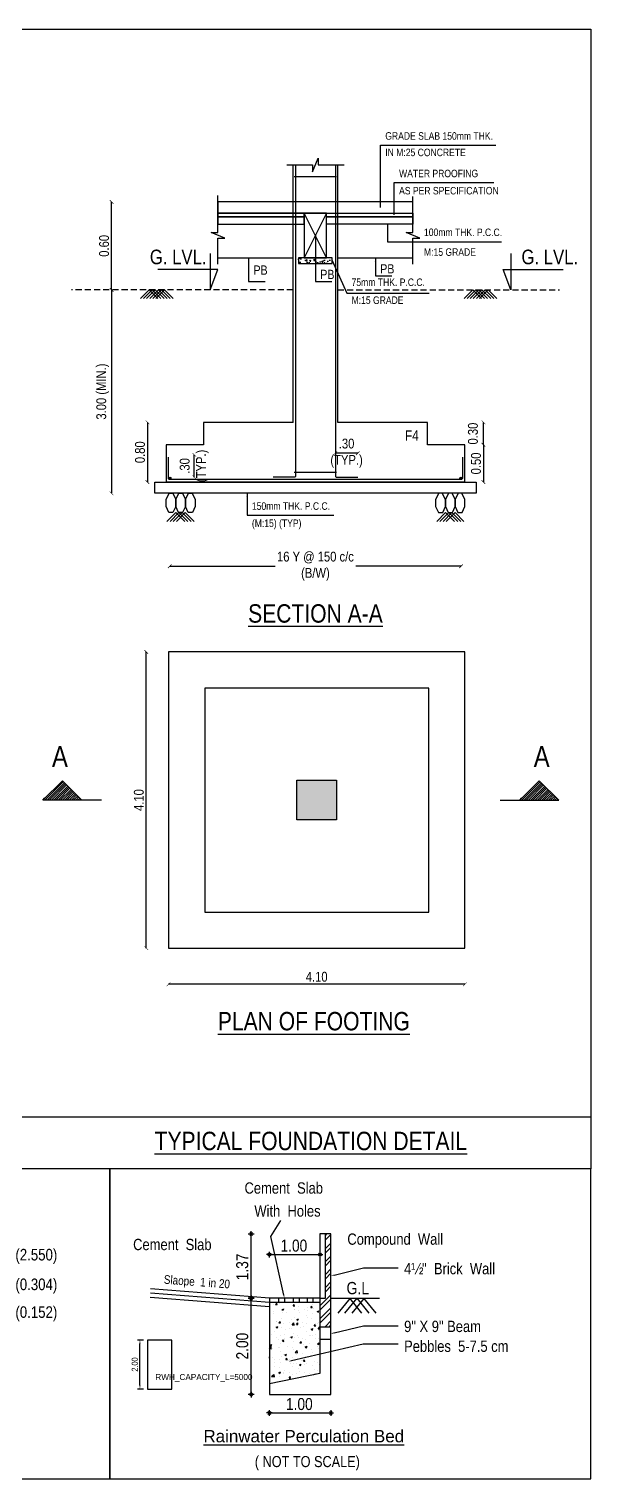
# Model space of a CAD drawing. Header units: metres. Extents: x 385023 to 385532, y 1408468 to 1408621.
# Drawn here: x 385206.1 to 385229, y 1408468.8 to 1408528.1 of the extents above; entities that cross this region are included whole.
import ezdxf
from ezdxf.enums import TextEntityAlignment as Align

# ---------------------------------------------------------------- set-up
doc = ezdxf.new("R2010")
doc.units = ezdxf.units.M
doc.header["$MEASUREMENT"] = 0
doc.linetypes.add('HIDDEN', pattern=[0.375, 0.25, -0.125])
for name, color, linetype in [('Road', 1, 'Continuous'), ('T-04', 1, 'Continuous'), ('text', 3, 'Continuous'), ('TxtP', 4, 'Continuous')]:
    doc.layers.add(name, color=color, linetype=linetype)
doc.layers.add('RWH', color=7, linetype='Continuous', lineweight=25)
doc.styles.add('ARIAL', font='ARIALN.TTF')
doc.styles.add('D', font='ARIALN.TTF', dxfattribs={"height": 9})
doc.styles.add('DE', font='romai___.ttf', dxfattribs={"height": 1.75})
doc.styles.add('RIA-AP', font='ARIALN.TTF')
doc.styles.get("Standard").update_dxf_attribs({"font": 'ARIALN.TTF', "height": 0.35})
doc.dimstyles.new('BLG DIM-1', dxfattribs={"dimtxt": 0.25, "dimasz": 0.15, "dimexe": 0.1, "dimexo": 0.15, "dimgap": 0.08, "dimtad": 1, "dimzin": 0, "dimdsep": 46, "dimtxsty": 'ARIAL', "dimcen": 0.09, "dimclrd": 8, "dimclre": 8, "dimadec": 0, "dimazin": 0, "dimtfac": 1, "dimtofl": 0, "dimtmove": 2, "dimatfit": 3, "dimfxl": 0, "dimtolj": 1, "dimtzin": 0, "dimarcsym": 0})
doc.dimstyles.new('RIA-AP', dxfattribs={"dimtxt": 0.3, "dimasz": 0.15, "dimexe": 0, "dimexo": 1, "dimgap": 0.1, "dimtad": 1, "dimzin": 4, "dimdsep": 46, "dimtxsty": 'RIA-AP', "dimblk": 'ARCHTICK', "dimcen": 0.09, "dimse1": 1, "dimse2": 1, "dimclrd": 8, "dimclre": 8, "dimclrt": 4, "dimazin": 0, "dimtfac": 1, "dimtix": 1, "dimtofl": 0, "dimtmove": 2, "dimatfit": 3, "dimfxl": 0, "dimtolj": 1, "dimtzin": 0, "dimarcsym": 0})

# ---------------------------------------------------------------- blocks, each defined once
blk = doc.blocks.new('A$C729642CC')
at = {"color": 60}
blk.add_lwpolyline([(12.399, 0), (0, 0), (0, -6.392), (12.399, -6.392)], close=True, dxfattribs=at)
at = {"layer": 'text'}
for s, p in [('(2.550)', (10.453, -1.887)), ('(0.304)', (10.453, -2.499)), ('(0.152)', (10.453, -3.071))]:
    blk.add_text(s, height=0.2377, dxfattribs=at).set_placement(p)
blk = doc.blocks.new('_ArchTick')
at = {"color": 0, "linetype": 'ByBlock', "const_width": 0.15}
blk.add_lwpolyline([(-0.5, -0.5), (0.5, 0.5)], dxfattribs=at)
blk = doc.blocks.new('*D421')
at = {"color": 1, "lineweight": -2}
blk.add_line((385219.473, 1408510.742), (385218.558, 1408510.742), dxfattribs=at)
at = {"layer": 'Defpoints', "color": 0}
for p in [(385218.558, 1408510.742), (385218.558, 1408509.814), (385219.473, 1408509.763)]:
    blk.add_point(p, dxfattribs=at)
at = {"color": 1, "lineweight": -2, "xscale": 0.15, "yscale": 0.15, "zscale": 0.15, "rotation": 180}
blk.add_blockref('_ArchTick', (385218.558, 1408510.742), dxfattribs=at)
at = {"color": 1, "lineweight": -2, "xscale": 0.15, "yscale": 0.15, "zscale": 0.15}
blk.add_blockref('_ArchTick', (385219.473, 1408510.742), dxfattribs=at)
at = {"color": 4, "insert": (385219.015, 1408510.742), "char_height": 0.4, "attachment_point": 5, "style": 'RIA-AP'}
blk.add_mtext('\\A1;.30\\P(TYP.)', dxfattribs=at)
blk = doc.blocks.new('*D422')
at = {"color": 1, "lineweight": -2}
for p, q in [((385211.797, 1408506.124), (385216.101, 1408506.124)), ((385223.691, 1408506.124), (385219.388, 1408506.124))]:
    blk.add_line(p, q, dxfattribs=at)
at = {"layer": 'Defpoints', "color": 0}
for p in [(385211.797, 1408509.712, 0), (385223.691, 1408509.712, 0), (385211.797, 1408506.124)]:
    blk.add_point(p, dxfattribs=at)
at = {"color": 1, "lineweight": -2, "xscale": 0.15, "yscale": 0.15, "zscale": 0.15, "rotation": 180}
blk.add_blockref('_ArchTick', (385211.797, 1408506.124), dxfattribs=at)
at = {"color": 1, "lineweight": -2, "xscale": 0.15, "yscale": 0.15, "zscale": 0.15}
blk.add_blockref('_ArchTick', (385223.691, 1408506.124), dxfattribs=at)
at = {"color": 4, "insert": (385217.744, 1408506.124), "char_height": 0.4, "attachment_point": 5, "style": 'RIA-AP'}
blk.add_mtext('\\A1;16 Y @ 150 c/c\\P(B/W)', dxfattribs=at)
blk = doc.blocks.new('*D423')
at = {"color": 1, "lineweight": -2}
blk.add_line((385212.798, 1408509.763), (385212.798, 1408510.678), dxfattribs=at)
at = {"layer": 'Defpoints', "color": 0}
for p in [(385211.747, 1408510.678), (385212.798, 1408510.678), (385212.219, 1408509.763)]:
    blk.add_point(p, dxfattribs=at)
at = {"color": 1, "lineweight": -2, "xscale": 0.15, "yscale": 0.15, "zscale": 0.15}
for p, rotation in [((385212.798, 1408510.678), 90), ((385212.798, 1408509.763), 270)]:
    blk.add_blockref('_ArchTick', p, dxfattribs=dict(at, rotation=rotation))
at = {"color": 4, "insert": (385212.798, 1408510.221), "char_height": 0.4, "attachment_point": 5, "rotation": 90, "style": 'RIA-AP'}
blk.add_mtext('\\A1;.30\\P(TYP.)', dxfattribs=at)
blk = doc.blocks.new('*D424')
at = {"color": 1, "lineweight": -2}
blk.add_line((385209.42, 1408517.414), (385209.42, 1408509.102), dxfattribs=at)
at = {"layer": 'Defpoints', "color": 0}
for p in [(385213.436, 1408517.414, 0), (385209.42, 1408509.102), (385211.187, 1408509.102, 0)]:
    blk.add_point(p, dxfattribs=at)
at = {"color": 1, "lineweight": -2, "xscale": 0.15, "yscale": 0.15, "zscale": 0.15}
for p, rotation in [((385209.42, 1408517.414), 90), ((385209.42, 1408509.102), 270)]:
    blk.add_blockref('_ArchTick', p, dxfattribs=dict(at, rotation=rotation))
at = {"color": 4, "insert": (385209.058, 1408513.258), "char_height": 0.4, "attachment_point": 5, "rotation": 90, "style": 'RIA-AP'}
blk.add_mtext('\\A1;3.00 (MIN.)', dxfattribs=at)
blk = doc.blocks.new('*D425')
at = {"color": 1, "lineweight": -2}
blk.add_line((385210.886, 1408512), (385210.886, 1408509.56), dxfattribs=at)
at = {"layer": 'Defpoints', "color": 0}
for p in [(385213.17, 1408512, 0), (385210.886, 1408509.56), (385211.187, 1408509.56)]:
    blk.add_point(p, dxfattribs=at)
at = {"color": 1, "lineweight": -2, "xscale": 0.15, "yscale": 0.15, "zscale": 0.15}
for p, rotation in [((385210.886, 1408512), 90), ((385210.886, 1408509.56), 270)]:
    blk.add_blockref('_ArchTick', p, dxfattribs=dict(at, rotation=rotation))
at = {"color": 4, "insert": (385210.582, 1408510.78), "char_height": 0.4, "attachment_point": 5, "rotation": 90, "style": 'RIA-AP'}
blk.add_mtext('\\A1;0.80', dxfattribs=at)
blk = doc.blocks.new('*D426')
at = {"color": 1, "lineweight": -2}
blk.add_line((385224.603, 1408511.085), (385224.603, 1408509.56), dxfattribs=at)
at = {"layer": 'Defpoints', "color": 0}
for p in [(385223.844, 1408511.085, 0), (385224.301, 1408509.56), (385224.603, 1408509.56)]:
    blk.add_point(p, dxfattribs=at)
at = {"color": 1, "lineweight": -2, "xscale": 0.15, "yscale": 0.15, "zscale": 0.15}
for p, rotation in [((385224.603, 1408511.085), 90), ((385224.603, 1408509.56), 270)]:
    blk.add_blockref('_ArchTick', p, dxfattribs=dict(at, rotation=rotation))
at = {"color": 4, "insert": (385224.299, 1408510.322), "char_height": 0.4, "attachment_point": 5, "rotation": 90, "style": 'RIA-AP'}
blk.add_mtext('\\A1;0.50', dxfattribs=at)
blk = doc.blocks.new('*D427')
at = {"color": 1, "lineweight": -2}
blk.add_line((385224.603, 1408511.085), (385224.603, 1408512), dxfattribs=at)
at = {"layer": 'Defpoints', "color": 0}
for p in [(385222.319, 1408512, 0), (385224.603, 1408512), (385223.844, 1408511.085, 0)]:
    blk.add_point(p, dxfattribs=at)
at = {"color": 1, "lineweight": -2, "xscale": 0.15, "yscale": 0.15, "zscale": 0.15}
for p, rotation in [((385224.603, 1408512), 90), ((385224.603, 1408511.085), 270)]:
    blk.add_blockref('_ArchTick', p, dxfattribs=dict(at, rotation=rotation))
at = {"color": 4, "insert": (385224.174, 1408511.542), "char_height": 0.4, "attachment_point": 5, "rotation": 90, "style": 'RIA-AP'}
blk.add_mtext('\\A1;0.30', dxfattribs=at)
blk = doc.blocks.new('*D428')
at = {"color": 1, "lineweight": -2}
blk.add_line((385223.844, 1408489.047), (385211.747, 1408489.047), dxfattribs=at)
at = {"layer": 'Defpoints', "color": 0}
for p in [(385211.747, 1408490.523), (385223.844, 1408490.523), (385211.747, 1408489.047)]:
    blk.add_point(p, dxfattribs=at)
at = {"color": 1, "lineweight": -2, "xscale": 0.15, "yscale": 0.15, "zscale": 0.15, "rotation": 180}
blk.add_blockref('_ArchTick', (385211.747, 1408489.047), dxfattribs=at)
at = {"color": 1, "lineweight": -2, "xscale": 0.15, "yscale": 0.15, "zscale": 0.15}
blk.add_blockref('_ArchTick', (385223.844, 1408489.047), dxfattribs=at)
at = {"color": 4, "insert": (385217.795, 1408489.351), "char_height": 0.4, "attachment_point": 5, "style": 'RIA-AP'}
blk.add_mtext('\\A1;4.10', dxfattribs=at)
blk = doc.blocks.new('*D429')
at = {"color": 1, "lineweight": -2}
blk.add_line((385210.84, 1408490.523), (385210.84, 1408502.621), dxfattribs=at)
at = {"layer": 'Defpoints', "color": 0}
for p in [(385210.84, 1408502.621), (385211.747, 1408502.621), (385211.747, 1408490.523)]:
    blk.add_point(p, dxfattribs=at)
at = {"color": 1, "lineweight": -2, "xscale": 0.15, "yscale": 0.15, "zscale": 0.15}
for p, rotation in [((385210.84, 1408502.621), 90), ((385210.84, 1408490.523), 270)]:
    blk.add_blockref('_ArchTick', p, dxfattribs=dict(at, rotation=rotation))
at = {"color": 4, "insert": (385210.536, 1408496.572), "char_height": 0.4, "attachment_point": 5, "rotation": 90, "style": 'RIA-AP'}
blk.add_mtext('\\A1;4.10', dxfattribs=at)
blk = doc.blocks.new('*D439')
at = {"color": 1, "lineweight": -2}
blk.add_line((385209.42, 1408517.414), (385209.42, 1408521.008), dxfattribs=at)
at = {"layer": 'Defpoints', "color": 0}
for p in [(385209.42, 1408521.008), (385214.438, 1408521.008, -3.679), (385214.438, 1408517.414, -3.679)]:
    blk.add_point(p, dxfattribs=at)
at = {"color": 1, "lineweight": -2, "xscale": 0.15, "yscale": 0.15, "zscale": 0.15}
for p, rotation in [((385209.42, 1408521.008), 90), ((385209.42, 1408517.414), 270)]:
    blk.add_blockref('_ArchTick', p, dxfattribs=dict(at, rotation=rotation))
at = {"color": 4, "insert": (385209.116, 1408519.211), "char_height": 0.4, "attachment_point": 5, "rotation": 90, "style": 'RIA-AP'}
blk.add_mtext('\\A1;0.60', dxfattribs=at)
blk = doc.blocks.new('*D753')
at = {"layer": 'Defpoints', "color": 0}
for p in [(385210.579, 1408474.514), (385210.886, 1408474.514), (385210.886, 1408472.514)]:
    blk.add_point(p, dxfattribs=at)
at = {"layer": 'RWH', "color": 8, "lineweight": -2}
for p, q in [((385210.729, 1408474.514), (385210.479, 1408474.514)), ((385210.579, 1408472.664), (385210.579, 1408474.364)), ((385210.729, 1408472.514), (385210.479, 1408472.514))]:
    blk.add_line(p, q, dxfattribs=at)
at = {"layer": 'RWH', "color": 8}
for points in [[(385210.554, 1408474.364), (385210.604, 1408474.364), (385210.579, 1408474.514)], [(385210.554, 1408472.664), (385210.604, 1408472.664), (385210.579, 1408472.514)]]:
    blk.add_solid(points, dxfattribs=at)
at = {"layer": 'RWH', "color": 0, "insert": (385210.371, 1408473.514), "char_height": 0.25, "attachment_point": 5, "rotation": 90, "style": 'ARIAL'}
blk.add_mtext('\\A1;2.00', dxfattribs=at)

msp = doc.modelspace()

# ---------------------------------------------------------------- hatches: boundary and pattern name
at = {"linetype": 'ByBlock'}
h = msp.add_hatch(dxfattribs=at)
h.set_pattern_fill('AR-CONC,_O', color=256, scale=0.067772)
h.set_pattern_definition([(50, (367824.5188, 1408936.86914), (0.486103692, -0.0425285625), [0.050829222, -0.55912144]), (355, (367824.5188, 1408936.86914), (-0.094034964, 0.509777877), [0.040663377, -0.447297152]), (100.4514445, (367824.5593, 1408936.8656), (0.392068727, 0.46724931), [0.043198191, -0.475180106]), (46.1842, (367824.5188, 1408937.0047), (0.72329395, -0.112176217), [0.076243833, -0.83868216]), (96.6356355, (367824.5791, 1408936.9953), (0.633441858, 0.66018254), [0.064797324, -0.71277056]), (351.184164, (367824.5188, 1408937.0047), (0.633441858, 0.66018254), [0.060995066, -0.67094573]), (21, (367824.5866, 1408936.9708), (0.404537613, -0.272864065), [0.050829222, -0.55912144]), (326, (367824.5866, 1408936.9708), (0.164900386, 0.491450833), [0.040663377, -0.447297152]), (71.4514447, (367824.6203, 1408936.94806), (0.569437994, 0.218586767), [0.04319819, -0.475180106]), (37.5, (367824.51881, 1408936.86914), (0.0082410131, 0.2256098072), [0, -0.4418753683, 0, -0.4540743815, 0, -0.4489914594]), (7.5, (367824.51881, 1408936.86914), (0.178288265, 0.267301872), [0, -0.2588901698, 0, -0.431709524, 0, -0.1711250468]), (327.5, (367824.36768, 1408936.86914), (0.3617837202, -0.0152859544), [0, -0.1694307394, 0, -0.528623907, 0, -0.701443261]), (317.5, (367824.2999, 1408936.86914), (0.3952386555, 0.0678434447), [0, -0.220259961, 0, -0.351060492, 0, -0.498126374])])
h.paths.add_polyline_path([(385218.431, 1408518.492), (385218.431, 1408518.72), (385217.058, 1408518.72), (385217.058, 1408518.492)])
h = msp.add_hatch()
h.set_pattern_fill('ANSI31', color=5, scale=0.5087, angle=-180, style=0)
h.set_pattern_definition([(225, (385422.013544, 1408501.99807), (0.044963114, -0.044963114), [])])
h.paths.add_polyline_path([(385207.411, 1408497.36), (385206.608, 1408496.572), (385208.213, 1408496.572)])
msp.add_hatch(color=256).paths.add_polyline_path([(385216.984, 1408497.383), (385218.607, 1408497.383), (385218.607, 1408495.761), (385216.984, 1408495.761)])
h = msp.add_hatch()
h.set_pattern_fill('ANSI31', color=5, scale=0.5087, angle=-180, style=0)
h.set_pattern_definition([(225, (385427.908494, 1408501.99807), (0.044963114, -0.044963114), [])])
h.paths.add_polyline_path([(385226.884, 1408497.36), (385227.686, 1408496.572), (385226.082, 1408496.572)])

# ---------------------------------------------------------------- linework, layer by layer
at = {"ltscale": 1500}
for p, q in [((385216.829, 1408512), (385216.829, 1408522.515)), ((385216.88, 1408522.05), (385218.608, 1408522.05)), ((385218.659, 1408512), (385218.659, 1408522.515)), ((385223.844, 1408509.56), (385211.645, 1408509.56))]:
    msp.add_line(p, q, dxfattribs=at)
for p, q in [((385213.764, 1408520.55), (385221.725, 1408520.55)), ((385218.202, 1408520.55), (385217.287, 1408518.72)), ((385218.202, 1408518.72), (385217.287, 1408520.55)), ((385213.764, 1408518.72), (385216.829, 1408518.72)), ((385218.659, 1408518.72), (385221.725, 1408518.72))]:
    msp.add_line(p, q)
at = {"color": 1, "linetype": 'HIDDEN'}
for p, q in [((385216.829, 1408517.414), (385207.784, 1408517.414)), ((385218.659, 1408517.414), (385227.705, 1408517.414))]:
    msp.add_line(p, q, dxfattribs=at)
at = {"color": 2, "ltscale": 1500}
msp.add_line((385216.88, 1408509.966), (385218.608, 1408509.966), dxfattribs=at)
at = {"color": 5}
for p, q in [((385206.608, 1408496.572), (385207.411, 1408497.36)), ((385208.213, 1408496.572), (385207.411, 1408497.36)), ((385226.082, 1408496.572), (385226.884, 1408497.36)), ((385227.686, 1408496.572), (385226.884, 1408497.36)), ((385209.007, 1408496.572), (385206.608, 1408496.572)), ((385225.288, 1408496.572), (385227.686, 1408496.572))]:
    msp.add_line(p, q, dxfattribs=at)
at = {"color": 3}
for p, q in [((385205.493, 1408483.633), (385228.993, 1408483.633)), ((385215.003, 1408478.848, 0.025), (385215.236, 1408478.848, 0.025)), ((385215.061, 1408478.79, 0.025), (385215.178, 1408478.906, 0.025)), ((385215.061, 1408478.906, 0.025), (385215.178, 1408478.79, 0.025)), ((385215.119, 1408478.732, 0.025), (385215.119, 1408478.964, 0.025)), ((385215.862, 1408477.89, 0.025), (385215.862, 1408478.122, 0.025)), ((385217.927, 1408478.122, 0.025), (385217.927, 1408477.89, 0.025)), ((385215.978, 1408478.006, 0.025), (385215.746, 1408478.006, 0.025)), ((385215.92, 1408477.948, 0.025), (385215.804, 1408478.064, 0.025)), ((385215.804, 1408477.948, 0.025), (385215.92, 1408478.064, 0.025)), ((385217.811, 1408478.006, 0.025), (385218.043, 1408478.006, 0.025)), ((385217.869, 1408478.064, 0.025), (385217.985, 1408477.948, 0.025)), ((385217.985, 1408478.064, 0.025), (385217.869, 1408477.948, 0.025)), ((385215.003, 1408476.218, 0.025), (385215.236, 1408476.218, 0.025)), ((385215.236, 1408476.218, 0.025), (385215.003, 1408476.218, 0.025)), ((385215.061, 1408476.16, 0.025), (385215.178, 1408476.276, 0.025)), ((385215.061, 1408476.276, 0.025), (385215.178, 1408476.16, 0.025)), ((385215.178, 1408476.276, 0.025), (385215.061, 1408476.16, 0.025)), ((385215.178, 1408476.16, 0.025), (385215.061, 1408476.276, 0.025)), ((385215.119, 1408476.102, 0.025), (385215.119, 1408476.334, 0.025)), ((385215.119, 1408476.334, 0.025), (385215.119, 1408476.102, 0.025)), ((385215.236, 1408472.287, 0.025), (385215.003, 1408472.287, 0.025)), ((385215.178, 1408472.345, 0.025), (385215.061, 1408472.229, 0.025)), ((385215.178, 1408472.229, 0.025), (385215.061, 1408472.345, 0.025)), ((385215.119, 1408472.403, 0.025), (385215.119, 1408472.171, 0.025)), ((385215.862, 1408471.419, 0.025), (385215.862, 1408471.651, 0.025)), ((385218.372, 1408471.651, 0.025), (385218.372, 1408471.419, 0.025)), ((385215.978, 1408471.535, 0.025), (385215.746, 1408471.535, 0.025)), ((385215.92, 1408471.477, 0.025), (385215.804, 1408471.593, 0.025)), ((385215.804, 1408471.477, 0.025), (385215.92, 1408471.593, 0.025)), ((385218.256, 1408471.535, 0.025), (385218.488, 1408471.535, 0.025)), ((385218.314, 1408471.593, 0.025), (385218.43, 1408471.477, 0.025)), ((385218.43, 1408471.593, 0.025), (385218.314, 1408471.477, 0.025))]:
    msp.add_line(p, q, dxfattribs=at)
at = {"color": 60}
for p, q in [((385215.921, 1408478.745, 0.025), (385216.326, 1408479.396, 0.025)), ((385216.453, 1408476.351, 0.025), (385215.921, 1408478.745, 0.025)), ((385218.504, 1408477.164, 0.025), (385219.704, 1408477.459, 0.025)), ((385219.704, 1408477.459, 0.025), (385221.12, 1408477.459, 0.025)), ((385218.504, 1408474.806, 0.025), (385219.704, 1408475.1, 0.025)), ((385219.704, 1408475.1, 0.025), (385221.12, 1408475.1, 0.025)), ((385216.77, 1408473.672, 0.025), (385219.698, 1408474.364, 0.025)), ((385219.698, 1408474.364, 0.025), (385221.117, 1408474.364, 0.025))]:
    msp.add_line(p, q, dxfattribs=at)
at = {"color": 56}
for p, q in [((385215.119, 1408476.229, 0.025), (385215.119, 1408478.837, 0.025)), ((385215.873, 1408478.006, 0.025), (385217.916, 1408478.006, 0.025)), ((385215.119, 1408472.298, 0.025), (385215.119, 1408476.207, 0.025)), ((385215.873, 1408471.535, 0.025), (385218.361, 1408471.535, 0.025))]:
    msp.add_line(p, q, dxfattribs=at)
at = {"color": 8, "ltscale": 0.1}
for p, q in [((385218.149, 1408478.785, 0.025), (385218.212, 1408478.848, 0.025)), ((385218.149, 1408478.609, 0.025), (385218.372, 1408478.831, 0.025)), ((385218.149, 1408478.255, 0.025), (385218.372, 1408478.478, 0.025)), ((385218.149, 1408478.078, 0.025), (385218.372, 1408478.301, 0.025)), ((385218.149, 1408477.725, 0.025), (385218.372, 1408477.947, 0.025)), ((385218.149, 1408477.548, 0.025), (385218.372, 1408477.771, 0.025)), ((385218.149, 1408477.195, 0.025), (385218.372, 1408477.417, 0.025)), ((385218.149, 1408477.018, 0.025), (385218.372, 1408477.24, 0.025)), ((385217.927, 1408475.912, 0.025), (385218.372, 1408476.357, 0.025)), ((385218.149, 1408476.664, 0.025), (385218.372, 1408476.887, 0.025)), ((385218.149, 1408476.488, 0.025), (385218.372, 1408476.71, 0.025)), ((385215.876, 1408475.975, 0.025), (385215.876, 1408475.975, 0.025)), ((385216.038, 1408475.964, 0.025), (385216.038, 1408475.964, 0.025)), ((385216.117, 1408475.969, 0.025), (385216.165, 1408476.026, 0.025)), ((385216.117, 1408475.969, 0.025), (385216.176, 1408475.964, 0.025)), ((385216.176, 1408475.963, 0.025), (385216.164, 1408476.026, 0.025)), ((385216.288, 1408475.997, 0.025), (385216.288, 1408475.997, 0.025)), ((385216.344, 1408475.779, 0.025), (385216.344, 1408475.779, 0.025)), ((385216.381, 1408476.039, 0.025), (385216.381, 1408476.039, 0.025)), ((385216.381, 1408475.762, 0.025), (385216.451, 1408475.788, 0.025)), ((385216.381, 1408475.762, 0.025), (385216.431, 1408475.728, 0.025)), ((385216.43, 1408475.728, 0.025), (385216.45, 1408475.788, 0.025)), ((385216.478, 1408475.786, 0.025), (385216.478, 1408475.786, 0.025)), ((385216.834, 1408475.906, 0.025), (385216.882, 1408475.964, 0.025)), ((385216.834, 1408475.906, 0.025), (385216.893, 1408475.901, 0.025)), ((385216.878, 1408475.756, 0.025), (385216.878, 1408475.756, 0.025)), ((385216.893, 1408475.901, 0.025), (385216.881, 1408475.963, 0.025)), ((385216.889, 1408475.782, 0.025), (385216.889, 1408475.782, 0.025)), ((385217.061, 1408475.886, 0.025), (385217.061, 1408475.886, 0.025)), ((385217.286, 1408475.769, 0.025), (385217.286, 1408475.769, 0.025)), ((385217.402, 1408475.852, 0.025), (385217.402, 1408475.852, 0.025)), ((385217.551, 1408475.843, 0.025), (385217.599, 1408475.901, 0.025)), ((385217.551, 1408475.843, 0.025), (385217.611, 1408475.838, 0.025)), ((385217.61, 1408475.838, 0.025), (385217.598, 1408475.901, 0.025)), ((385217.644, 1408475.986, 0.025), (385217.644, 1408475.986, 0.025)), ((385217.664, 1408475.819, 0.025), (385217.664, 1408475.819, 0.025)), ((385217.907, 1408475.916, 0.025), (385217.907, 1408475.916, 0.025)), ((385217.927, 1408475.735, 0.025), (385218.372, 1408476.18, 0.025)), ((385217.927, 1408475.381, 0.025), (385218.372, 1408475.827, 0.025)), ((385215.864, 1408475.643, 0.025), (385215.864, 1408475.643, 0.025)), ((385215.895, 1408475.686, 0.025), (385215.895, 1408475.686, 0.025)), ((385216.021, 1408475.667, 0.025), (385216.021, 1408475.667, 0.025)), ((385216.025, 1408475.603, 0.025), (385216.025, 1408475.603, 0.025)), ((385216.141, 1408475.258, 0.025), (385216.141, 1408475.258, 0.025)), ((385216.145, 1408475.271, 0.025), (385216.145, 1408475.271, 0.025)), ((385216.255, 1408475.217, 0.025), (385216.303, 1408475.274, 0.025)), ((385216.255, 1408475.217, 0.025), (385216.315, 1408475.212, 0.025)), ((385216.314, 1408475.211, 0.025), (385216.303, 1408475.274, 0.025)), ((385216.357, 1408475.374, 0.025), (385216.357, 1408475.374, 0.025)), ((385216.369, 1408475.707, 0.025), (385216.369, 1408475.707, 0.025)), ((385216.404, 1408475.653, 0.025), (385216.404, 1408475.653, 0.025)), ((385216.437, 1408475.189, 0.025), (385216.437, 1408475.189, 0.025)), ((385216.555, 1408475.645, 0.025), (385216.555, 1408475.645, 0.025)), ((385216.679, 1408475.248, 0.025), (385216.679, 1408475.248, 0.025)), ((385216.772, 1408475.342, 0.025), (385216.772, 1408475.342, 0.025)), ((385216.789, 1408475.141, 0.025), (385216.867, 1408475.222, 0.025)), ((385216.877, 1408475.127, 0.025), (385216.866, 1408475.222, 0.025)), ((385216.876, 1408475.449, 0.025), (385216.876, 1408475.449, 0.025)), ((385216.972, 1408475.154, 0.025), (385217.021, 1408475.212, 0.025)), ((385216.978, 1408475.359, 0.025), (385217.048, 1408475.386, 0.025)), ((385216.978, 1408475.359, 0.025), (385217.027, 1408475.325, 0.025)), ((385217.02, 1408475.289, 0.025), (385217.02, 1408475.289, 0.025)), ((385217.032, 1408475.149, 0.025), (385217.02, 1408475.211, 0.025)), ((385217.023, 1408475.375, 0.025), (385217.023, 1408475.375, 0.025)), ((385217.027, 1408475.325, 0.025), (385217.047, 1408475.386, 0.025)), ((385217.035, 1408475.736, 0.025), (385217.035, 1408475.736, 0.025)), ((385217.088, 1408475.622, 0.025), (385217.088, 1408475.622, 0.025)), ((385217.212, 1408475.226, 0.025), (385217.212, 1408475.226, 0.025)), ((385217.378, 1408475.186, 0.025), (385217.378, 1408475.186, 0.025)), ((385217.39, 1408475.519, 0.025), (385217.39, 1408475.519, 0.025)), ((385217.401, 1408475.424, 0.025), (385217.401, 1408475.424, 0.025)), ((385217.411, 1408475.734, 0.025), (385217.411, 1408475.734, 0.025)), ((385217.603, 1408475.389, 0.025), (385217.603, 1408475.389, 0.025)), ((385217.622, 1408475.6, 0.025), (385217.622, 1408475.6, 0.025)), ((385217.746, 1408475.203, 0.025), (385217.746, 1408475.203, 0.025)), ((385217.818, 1408475.681, 0.025), (385217.888, 1408475.708, 0.025)), ((385217.818, 1408475.681, 0.025), (385217.867, 1408475.648, 0.025)), ((385217.843, 1408475.17, 0.025), (385217.843, 1408475.17, 0.025)), ((385217.867, 1408475.648, 0.025), (385217.887, 1408475.708, 0.025)), ((385217.883, 1408475.25, 0.025), (385217.883, 1408475.25, 0.025)), ((385217.895, 1408475.583, 0.025), (385217.895, 1408475.583, 0.025)), ((385217.927, 1408475.205, 0.025), (385218.372, 1408475.65, 0.025)), ((385218.135, 1408475.06, 0.025), (385218.372, 1408475.296, 0.025)), ((385215.878, 1408474.864, 0.025), (385215.878, 1408474.864, 0.025)), ((385215.95, 1408474.76, 0.025), (385215.95, 1408474.76, 0.025)), ((385216.093, 1408474.87, 0.025), (385216.093, 1408474.87, 0.025)), ((385216.138, 1408475.037, 0.025), (385216.208, 1408475.063, 0.025)), ((385216.138, 1408475.037, 0.025), (385216.187, 1408475.003, 0.025)), ((385216.161, 1408474.626, 0.025), (385216.161, 1408474.626, 0.025)), ((385216.187, 1408475.003, 0.025), (385216.207, 1408475.063, 0.025)), ((385216.333, 1408474.708, 0.025), (385216.333, 1408474.708, 0.025)), ((385216.345, 1408475.041, 0.025), (385216.345, 1408475.041, 0.025)), ((385216.484, 1408474.737, 0.025), (385216.484, 1408474.737, 0.025)), ((385216.497, 1408474.586, 0.025), (385216.497, 1408474.586, 0.025)), ((385216.509, 1408474.947, 0.025), (385216.509, 1408474.947, 0.025)), ((385216.677, 1408474.97, 0.025), (385216.677, 1408474.97, 0.025)), ((385216.695, 1408474.603, 0.025), (385216.695, 1408474.603, 0.025)), ((385216.734, 1408474.634, 0.025), (385216.804, 1408474.661, 0.025)), ((385216.734, 1408474.634, 0.025), (385216.784, 1408474.6, 0.025)), ((385216.76, 1408474.98, 0.025), (385216.76, 1408474.98, 0.025)), ((385216.783, 1408474.6, 0.025), (385216.804, 1408474.661, 0.025)), ((385216.789, 1408475.141, 0.025), (385216.878, 1408475.127, 0.025)), ((385216.852, 1408474.783, 0.025), (385216.852, 1408474.783, 0.025)), ((385216.864, 1408475.116, 0.025), (385216.864, 1408475.116, 0.025)), ((385216.875, 1408474.636, 0.025), (385216.875, 1408474.636, 0.025)), ((385216.972, 1408475.154, 0.025), (385217.032, 1408475.149, 0.025)), ((385217.018, 1408474.715, 0.025), (385217.018, 1408474.715, 0.025)), ((385217.058, 1408474.62, 0.025), (385217.058, 1408474.62, 0.025)), ((385217.138, 1408475.03, 0.025), (385217.138, 1408475.03, 0.025)), ((385217.229, 1408474.581, 0.025), (385217.229, 1408474.581, 0.025)), ((385217.26, 1408475.07, 0.025), (385217.26, 1408475.07, 0.025)), ((385217.365, 1408474.854, 0.025), (385217.365, 1408474.854, 0.025)), ((385217.507, 1408474.719, 0.025), (385217.507, 1408474.719, 0.025)), ((385217.551, 1408474.692, 0.025), (385217.551, 1408474.692, 0.025)), ((385217.574, 1408474.956, 0.025), (385217.644, 1408474.983, 0.025)), ((385217.574, 1408474.956, 0.025), (385217.624, 1408474.923, 0.025)), ((385217.623, 1408474.923, 0.025), (385217.644, 1408474.983, 0.025)), ((385217.641, 1408474.72, 0.025), (385217.641, 1408474.72, 0.025)), ((385217.689, 1408475.091, 0.025), (385217.738, 1408475.149, 0.025)), ((385217.689, 1408475.091, 0.025), (385217.749, 1408475.086, 0.025)), ((385217.749, 1408475.086, 0.025), (385217.737, 1408475.149, 0.025)), ((385217.757, 1408474.752, 0.025), (385217.757, 1408474.752, 0.025)), ((385217.77, 1408475.113, 0.025), (385217.77, 1408475.113, 0.025)), ((385217.856, 1408474.975, 0.025), (385217.927, 1408475.049, 0.025)), ((385217.856, 1408474.975, 0.025), (385217.927, 1408474.964, 0.025)), ((385217.858, 1408474.585, 0.025), (385217.858, 1408474.585, 0.025)), ((385217.87, 1408474.918, 0.025), (385217.87, 1408474.918, 0.025)), ((385218.312, 1408475.06, 0.025), (385218.372, 1408475.12, 0.025)), ((385215.862, 1408474.174, 0.025), (385215.933, 1408474.248, 0.025)), ((385215.862, 1408474.166, 0.025), (385215.944, 1408474.153, 0.025)), ((385215.892, 1408474.42, 0.025), (385215.892, 1408474.42, 0.025)), ((385215.894, 1408474.312, 0.025), (385215.964, 1408474.338, 0.025)), ((385215.894, 1408474.312, 0.025), (385215.944, 1408474.278, 0.025)), ((385215.943, 1408474.153, 0.025), (385215.932, 1408474.248, 0.025)), ((385215.943, 1408474.278, 0.025), (385215.964, 1408474.338, 0.025)), ((385215.983, 1408474.159, 0.025), (385215.983, 1408474.159, 0.025)), ((385216.234, 1408474.192, 0.025), (385216.234, 1408474.192, 0.025)), ((385216.246, 1408474.553, 0.025), (385216.246, 1408474.553, 0.025)), ((385216.285, 1408474.229, 0.025), (385216.285, 1408474.229, 0.025)), ((385216.308, 1408474.043, 0.025), (385216.308, 1408474.043, 0.025)), ((385216.321, 1408474.375, 0.025), (385216.321, 1408474.375, 0.025)), ((385216.394, 1408474.465, 0.025), (385216.442, 1408474.522, 0.025)), ((385216.394, 1408474.465, 0.025), (385216.454, 1408474.46, 0.025)), ((385216.453, 1408474.459, 0.025), (385216.442, 1408474.522, 0.025)), ((385216.475, 1408474.52, 0.025), (385216.475, 1408474.52, 0.025)), ((385216.612, 1408474.241, 0.025), (385216.612, 1408474.241, 0.025)), ((385216.819, 1408474.207, 0.025), (385216.819, 1408474.207, 0.025)), ((385216.828, 1408474.117, 0.025), (385216.828, 1408474.117, 0.025)), ((385216.84, 1408474.45, 0.025), (385216.84, 1408474.45, 0.025)), ((385216.922, 1408474.001, 0.025), (385217, 1408474.082, 0.025)), ((385216.922, 1408474.001, 0.025), (385217.011, 1408473.987, 0.025)), ((385217.01, 1408473.987, 0.025), (385216.999, 1408474.082, 0.025)), ((385217.017, 1408474.023, 0.025), (385217.017, 1408474.023, 0.025)), ((385217.111, 1408474.402, 0.025), (385217.159, 1408474.46, 0.025)), ((385217.111, 1408474.402, 0.025), (385217.171, 1408474.397, 0.025)), ((385217.17, 1408474.397, 0.025), (385217.159, 1408474.459, 0.025)), ((385217.244, 1408474.325, 0.025), (385217.244, 1408474.325, 0.025)), ((385217.331, 1408474.231, 0.025), (385217.401, 1408474.258, 0.025)), ((385217.331, 1408474.231, 0.025), (385217.381, 1408474.198, 0.025)), ((385217.341, 1408474.188, 0.025), (385217.341, 1408474.188, 0.025)), ((385217.353, 1408474.521, 0.025), (385217.353, 1408474.521, 0.025)), ((385217.353, 1408474.184, 0.025), (385217.353, 1408474.184, 0.025)), ((385217.38, 1408474.198, 0.025), (385217.4, 1408474.258, 0.025)), ((385217.494, 1408474.357, 0.025), (385217.494, 1408474.357, 0.025)), ((385217.6, 1408474.123, 0.025), (385217.6, 1408474.123, 0.025)), ((385217.61, 1408474.013, 0.025), (385217.61, 1408474.013, 0.025)), ((385217.762, 1408474.558, 0.025), (385217.762, 1408474.558, 0.025)), ((385217.828, 1408474.339, 0.025), (385217.876, 1408474.397, 0.025)), ((385217.828, 1408474.339, 0.025), (385217.888, 1408474.334, 0.025)), ((385217.846, 1408474.252, 0.025), (385217.846, 1408474.252, 0.025)), ((385217.873, 1408474.407, 0.025), (385217.873, 1408474.407, 0.025)), ((385217.887, 1408474.334, 0.025), (385217.876, 1408474.397, 0.025)), ((385217.886, 1408474.162, 0.025), (385217.886, 1408474.162, 0.025)), ((385215.862, 1408473.831, 0.025), (385215.864, 1408473.833, 0.025)), ((385215.862, 1408473.772, 0.025), (385215.875, 1408473.77, 0.025)), ((385215.875, 1408473.77, 0.025), (385215.863, 1408473.833, 0.025)), ((385215.971, 1408473.797, 0.025), (385215.971, 1408473.797, 0.025)), ((385216.086, 1408473.453, 0.025), (385216.086, 1408473.453, 0.025)), ((385216.09, 1408473.718, 0.025), (385216.09, 1408473.718, 0.025)), ((385216.091, 1408473.604, 0.025), (385216.091, 1408473.604, 0.025)), ((385216.296, 1408473.71, 0.025), (385216.296, 1408473.71, 0.025)), ((385216.301, 1408473.584, 0.025), (385216.301, 1408473.584, 0.025)), ((385216.349, 1408473.847, 0.025), (385216.349, 1408473.847, 0.025)), ((385216.434, 1408473.923, 0.025), (385216.434, 1408473.923, 0.025)), ((385216.491, 1408473.909, 0.025), (385216.561, 1408473.936, 0.025)), ((385216.491, 1408473.909, 0.025), (385216.541, 1408473.875, 0.025)), ((385216.533, 1408473.713, 0.025), (385216.581, 1408473.77, 0.025)), ((385216.533, 1408473.713, 0.025), (385216.592, 1408473.708, 0.025)), ((385216.54, 1408473.875, 0.025), (385216.56, 1408473.936, 0.025)), ((385216.592, 1408473.707, 0.025), (385216.58, 1408473.77, 0.025)), ((385216.624, 1408473.696, 0.025), (385216.624, 1408473.696, 0.025)), ((385216.674, 1408473.704, 0.025), (385216.674, 1408473.704, 0.025)), ((385216.718, 1408473.536, 0.025), (385216.718, 1408473.536, 0.025)), ((385216.803, 1408473.452, 0.025), (385216.803, 1408473.452, 0.025)), ((385216.816, 1408473.785, 0.025), (385216.816, 1408473.785, 0.025)), ((385216.835, 1408473.561, 0.025), (385216.835, 1408473.561, 0.025)), ((385216.968, 1408473.569, 0.025), (385216.968, 1408473.569, 0.025)), ((385216.981, 1408473.93, 0.025), (385216.981, 1408473.93, 0.025)), ((385217.088, 1408473.506, 0.025), (385217.158, 1408473.533, 0.025)), ((385217.088, 1408473.506, 0.025), (385217.138, 1408473.473, 0.025)), ((385217.137, 1408473.473, 0.025), (385217.157, 1408473.533, 0.025)), ((385217.158, 1408473.673, 0.025), (385217.158, 1408473.673, 0.025)), ((385217.231, 1408473.963, 0.025), (385217.231, 1408473.963, 0.025)), ((385217.25, 1408473.65, 0.025), (385217.298, 1408473.708, 0.025)), ((385217.25, 1408473.65, 0.025), (385217.31, 1408473.645, 0.025)), ((385217.257, 1408473.804, 0.025), (385217.257, 1408473.804, 0.025)), ((385217.309, 1408473.645, 0.025), (385217.297, 1408473.707, 0.025)), ((385217.317, 1408473.522, 0.025), (385217.317, 1408473.522, 0.025)), ((385217.329, 1408473.855, 0.025), (385217.329, 1408473.855, 0.025)), ((385217.347, 1408473.619, 0.025), (385217.347, 1408473.619, 0.025)), ((385217.369, 1408473.539, 0.025), (385217.369, 1408473.539, 0.025)), ((385217.638, 1408473.454, 0.025), (385217.638, 1408473.454, 0.025)), ((385217.692, 1408473.651, 0.025), (385217.692, 1408473.651, 0.025)), ((385217.822, 1408473.586, 0.025), (385217.822, 1408473.586, 0.025)), ((385217.834, 1408473.919, 0.025), (385217.834, 1408473.919, 0.025)), ((385217.84, 1408473.904, 0.025), (385217.84, 1408473.904, 0.025)), ((385217.902, 1408473.516, 0.025), (385217.902, 1408473.516, 0.025)), ((385215.889, 1408473.154, 0.025), (385215.889, 1408473.154, 0.025)), ((385215.892, 1408473.21, 0.025), (385215.892, 1408473.21, 0.025)), ((385215.954, 1408473.024, 0.025), (385216.003, 1408473.081, 0.025)), ((385215.954, 1408473.024, 0.025), (385216.014, 1408473.018, 0.025)), ((385215.987, 1408473.027, 0.025), (385216.065, 1408473.109, 0.025)), ((385215.987, 1408473.027, 0.025), (385216.076, 1408473.014, 0.025)), ((385216.013, 1408473.018, 0.025), (385216.002, 1408473.081, 0.025)), ((385216.076, 1408473.014, 0.025), (385216.065, 1408473.108, 0.025)), ((385216.248, 1408473.184, 0.025), (385216.318, 1408473.211, 0.025)), ((385216.248, 1408473.184, 0.025), (385216.298, 1408473.15, 0.025)), ((385216.272, 1408473.044, 0.025), (385216.272, 1408473.044, 0.025)), ((385216.284, 1408473.377, 0.025), (385216.284, 1408473.377, 0.025)), ((385216.297, 1408473.15, 0.025), (385216.317, 1408473.211, 0.025)), ((385216.425, 1408473.188, 0.025), (385216.425, 1408473.188, 0.025)), ((385216.455, 1408473.142, 0.025), (385216.455, 1408473.142, 0.025)), ((385216.472, 1408473.254, 0.025), (385216.472, 1408473.254, 0.025)), ((385216.671, 1408472.961, 0.025), (385216.72, 1408473.018, 0.025)), ((385216.671, 1408472.961, 0.025), (385216.731, 1408472.956, 0.025)), ((385216.705, 1408473.175, 0.025), (385216.705, 1408473.175, 0.025)), ((385216.731, 1408472.955, 0.025), (385216.719, 1408473.018, 0.025)), ((385216.791, 1408473.119, 0.025), (385216.791, 1408473.119, 0.025)), ((385216.959, 1408473.165, 0.025), (385216.959, 1408473.165, 0.025)), ((385217.055, 1408473.354, 0.025), (385217.055, 1408473.354, 0.025)), ((385217.084, 1408473.224, 0.025), (385217.084, 1408473.224, 0.025)), ((385217.305, 1408473.189, 0.025), (385217.305, 1408473.189, 0.025)), ((385217.493, 1408473.142, 0.025), (385217.493, 1408473.142, 0.025)), ((385217.685, 1408473.104, 0.025), (385217.755, 1408473.131, 0.025)), ((385217.685, 1408473.104, 0.025), (385217.696, 1408473.096, 0.025)), ((385217.715, 1408473.307, 0.025), (385217.715, 1408473.307, 0.025)), ((385217.746, 1408473.106, 0.025), (385217.754, 1408473.131, 0.025)), ((385217.81, 1408473.253, 0.025), (385217.81, 1408473.253, 0.025))]:
    msp.add_line(p, q, dxfattribs=at)
at = {"color": 3}
msp.add_lwpolyline([(385205.493, 1408528.069), (385228.993, 1408528.069), (385228.993, 1408481.506), (385205.493, 1408481.506)], close=True, dxfattribs=at)
for points in [[(385216.575, 1408522.515), (385217.63, 1408522.515), (385217.63, 1408522.236), (385217.859, 1408522.794), (385217.859, 1408522.515), (385218.913, 1408522.515)], [(385213.764, 1408518.466), (385213.764, 1408519.521), (385214.043, 1408519.521), (385213.484, 1408519.75), (385213.764, 1408519.75), (385213.764, 1408521.262)], [(385221.725, 1408518.466), (385221.725, 1408519.521), (385222.005, 1408519.521), (385221.446, 1408519.75), (385221.725, 1408519.75), (385221.725, 1408521.225)], [(385210.601, 1408517.059), (385210.956, 1408517.414), (385211.311, 1408517.059)], [(385210.726, 1408517.059), (385211.081, 1408517.414), (385211.436, 1408517.059)], [(385210.852, 1408517.059), (385211.207, 1408517.414), (385211.562, 1408517.059)], [(385210.977, 1408517.059), (385211.332, 1408517.414), (385211.687, 1408517.059)], [(385211.103, 1408517.059), (385211.458, 1408517.414), (385211.813, 1408517.059)], [(385211.228, 1408517.059), (385211.583, 1408517.414), (385211.938, 1408517.059)], [(385223.811, 1408517.059), (385224.166, 1408517.414), (385224.521, 1408517.059)], [(385223.937, 1408517.059), (385224.292, 1408517.414), (385224.647, 1408517.059)], [(385224.062, 1408517.059), (385224.417, 1408517.414), (385224.772, 1408517.059)], [(385224.188, 1408517.059), (385224.543, 1408517.414), (385224.898, 1408517.059)], [(385224.313, 1408517.059), (385224.668, 1408517.414), (385225.023, 1408517.059)], [(385224.439, 1408517.059), (385224.794, 1408517.414), (385225.149, 1408517.059)], [(385211.926, 1408508.313), (385211.754, 1408508.313), (385211.645, 1408508.565), (385211.645, 1408508.855), (385211.769, 1408509.102), (385211.918, 1408509.102), (385212.042, 1408508.855), (385212.042, 1408508.565), (385211.926, 1408508.313)], [(385212.323, 1408508.313), (385212.151, 1408508.313), (385212.042, 1408508.565), (385212.042, 1408508.855), (385212.167, 1408509.102), (385212.316, 1408509.102), (385212.44, 1408508.855), (385212.44, 1408508.565), (385212.323, 1408508.313)], [(385212.721, 1408508.313), (385212.549, 1408508.313), (385212.44, 1408508.565), (385212.44, 1408508.855), (385212.564, 1408509.102), (385212.713, 1408509.102), (385212.838, 1408508.855), (385212.838, 1408508.565), (385212.721, 1408508.313)], [(385222.768, 1408508.313), (385222.94, 1408508.313), (385223.049, 1408508.565), (385223.049, 1408508.855), (385222.924, 1408509.102), (385222.775, 1408509.102), (385222.651, 1408508.855), (385222.651, 1408508.565), (385222.768, 1408508.313)], [(385223.165, 1408508.313), (385223.338, 1408508.313), (385223.446, 1408508.565), (385223.446, 1408508.855), (385223.322, 1408509.102), (385223.173, 1408509.102), (385223.049, 1408508.855), (385223.049, 1408508.565), (385223.165, 1408508.313)], [(385223.563, 1408508.313), (385223.735, 1408508.313), (385223.844, 1408508.565), (385223.844, 1408508.855), (385223.72, 1408509.102), (385223.571, 1408509.102), (385223.446, 1408508.855), (385223.446, 1408508.565), (385223.563, 1408508.313)], [(385211.68, 1408507.949), (385212.044, 1408508.313), (385212.408, 1408507.949)], [(385211.809, 1408507.949), (385212.173, 1408508.313), (385212.537, 1408507.949)], [(385211.938, 1408507.949), (385212.302, 1408508.313), (385212.666, 1408507.949)], [(385212.066, 1408507.949), (385212.43, 1408508.313), (385212.794, 1408507.949)], [(385223.422, 1408507.949), (385223.058, 1408508.313), (385222.694, 1408507.949)], [(385223.551, 1408507.949), (385223.187, 1408508.313), (385222.823, 1408507.949)], [(385223.68, 1408507.949), (385223.316, 1408508.313), (385222.952, 1408507.949)], [(385223.808, 1408507.949), (385223.444, 1408508.313), (385223.08, 1408507.949)]]:
    msp.add_lwpolyline(points)
at = {"ltscale": 1500}
for points in [[(385216.931, 1408522.515), (385216.931, 1408515.41)], [(385218.558, 1408522.515), (385218.558, 1408515.41)], [(385216.829, 1408512), (385213.17, 1408512), (385213.17, 1408511.085), (385211.645, 1408511.085), (385211.645, 1408509.56)], [(385223.844, 1408509.56), (385223.844, 1408511.085), (385222.319, 1408511.085), (385222.319, 1408512), (385218.659, 1408512)]]:
    msp.add_lwpolyline(points, dxfattribs=at)
for points in [[(385221.725, 1408520.55), (385221.725, 1408521.008), (385213.764, 1408521.008), (385213.764, 1408520.55)], [(385217.287, 1408520.398), (385217.287, 1408520.55), (385213.764, 1408520.55), (385213.764, 1408520.398)], [(385217.287, 1408520.093), (385217.287, 1408520.398), (385213.764, 1408520.398), (385213.764, 1408520.093)], [(385217.287, 1408518.72), (385218.202, 1408518.72), (385218.202, 1408520.55), (385217.287, 1408520.55)], [(385218.202, 1408520.398), (385218.202, 1408520.55), (385221.725, 1408520.55), (385221.725, 1408520.398)], [(385218.202, 1408520.093), (385218.202, 1408520.398), (385221.725, 1408520.398), (385221.725, 1408520.093)], [(385218.431, 1408518.492), (385218.431, 1408518.72), (385217.058, 1408518.72), (385217.058, 1408518.492)]]:
    msp.add_lwpolyline(points, close=True)
at = {"color": 6}
for points in [[(385213.444, 1408518.901), (385213.444, 1408517.414), (385213.762, 1408518.24), (385211.307, 1408518.24)], [(385225.72, 1408518.901), (385225.72, 1408517.414), (385225.402, 1408518.24), (385227.858, 1408518.24)]]:
    msp.add_lwpolyline(points, dxfattribs=at)
at = {"ltscale": 1500}
for points in [[(385216.931, 1408515.41), (385216.931, 1408509.814, -0.414214), (385216.88, 1408509.763), (385216.016, 1408509.763)], [(385218.558, 1408515.41), (385218.558, 1408509.814, 0.414214), (385218.608, 1408509.763), (385219.473, 1408509.763)], [(385223.742, 1408510.576), (385223.742, 1408509.712, -0.414214), (385223.691, 1408509.661), (385211.797, 1408509.661, -0.414214), (385211.747, 1408509.712), (385211.747, 1408510.576)]]:
    msp.add_lwpolyline(points, format="xyb", dxfattribs=at)
for points in [[(385211.187, 1408509.102), (385211.187, 1408509.56), (385224.301, 1408509.56), (385224.301, 1408509.102)], [(385211.747, 1408490.523), (385223.844, 1408490.523), (385223.844, 1408502.621), (385211.747, 1408502.621)], [(385213.222, 1408491.999), (385222.369, 1408491.999), (385222.369, 1408501.145), (385213.222, 1408501.145)]]:
    msp.add_lwpolyline(points, close=True, dxfattribs=at)
at = {"color": 6, "ltscale": 10, "const_width": 0.0508}
for points in [[(385211.772, 1408509.712, 1), (385211.823, 1408509.712, 1)], [(385223.717, 1408509.712, -1), (385223.666, 1408509.712, -1)]]:
    msp.add_lwpolyline(points, format="xyb", close=True, dxfattribs=at)
at = {"ltscale": 5}
msp.add_lwpolyline([(385216.984, 1408497.383), (385218.607, 1408497.383), (385218.607, 1408495.761), (385216.984, 1408495.761)], close=True, dxfattribs=at)
at = {"color": 6}
msp.add_lwpolyline([(385216.984, 1408497.383), (385218.607, 1408497.383), (385218.607, 1408495.761), (385216.984, 1408495.761)], close=True, dxfattribs=at)
at = {"color": 60, "elevation": 0.025}
msp.add_lwpolyline([(385228.993, 1408481.506), (385209.351, 1408481.506), (385209.351, 1408468.838), (385228.993, 1408468.838)], close=True, dxfattribs=at)
at = {"ltscale": 1500}
msp.add_circle((385211.797, 1408509.712, -3.654), 0.0508, dxfattribs=at)
at = {"color": 6, "ltscale": 10}
msp.add_circle((385223.691, 1408509.712, -3.654), 0.0508, dxfattribs=at)
at = {"layer": 'Road', "color": 8}
for points in [[(385218.509, 1408477.142, 0.025), (385218.372, 1408477.132, 0.025), (385218.499, 1408477.186, 0.025)], [(385216.476, 1408476.356, 0.025), (385216.483, 1408476.218, 0.025), (385216.431, 1408476.346, 0.025)], [(385218.509, 1408474.784, 0.025), (385218.372, 1408474.773, 0.025), (385218.499, 1408474.828, 0.025)], [(385216.776, 1408473.65, 0.025), (385216.638, 1408473.641, 0.025), (385216.765, 1408473.694, 0.025)]]:
    msp.add_solid(points, dxfattribs=at)
at = {"layer": 'RWH', "color": 130}
msp.add_lwpolyline([(385210.886, 1408472.514), (385211.886, 1408472.514), (385211.886, 1408474.514), (385210.886, 1408474.514)], close=True, dxfattribs=at)
at = {"layer": 'T-04', "color": 7}
for p, q in [((385218.372, 1408478.848, 0.025), (385217.927, 1408478.848, 0.025)), ((385217.927, 1408478.848, 0.025), (385217.927, 1408476.218, 0.025)), ((385218.149, 1408476.218, 0.025), (385218.149, 1408478.848, 0.025)), ((385218.372, 1408472.287, 0.025), (385218.372, 1408478.848, 0.025)), ((385215.862, 1408476.218, 0.025), (385211.016, 1408476.603, 0.025)), ((385215.862, 1408476.042, 0.025), (385211.016, 1408476.427, 0.025)), ((385215.862, 1408475.865, 0.025), (385211.002, 1408476.251, 0.025)), ((385217.927, 1408476.218, 0.025), (385215.862, 1408476.218, 0.025)), ((385215.862, 1408476.218, 0.025), (385215.862, 1408472.287, 0.025)), ((385217.927, 1408476.042, 0.025), (385215.862, 1408476.042, 0.025)), ((385216.24, 1408476.218, 0.025), (385216.24, 1408476.042, 0.025)), ((385216.483, 1408476.218, 0.025), (385216.483, 1408476.042, 0.025)), ((385216.84, 1408476.218, 0.025), (385216.84, 1408476.042, 0.025)), ((385217.083, 1408476.218, 0.025), (385217.083, 1408476.042, 0.025)), ((385217.401, 1408476.218, 0.025), (385217.401, 1408476.042, 0.025)), ((385217.644, 1408476.218, 0.025), (385217.644, 1408476.042, 0.025)), ((385217.927, 1408476.218, 0.025), (385217.927, 1408473.144, 0.025)), ((385217.927, 1408476.218, 0.025), (385218.149, 1408476.218, 0.025)), ((385218.372, 1408476.218, 0.025), (385220.36, 1408476.218, 0.025)), ((385219.155, 1408476.218, 0.025), (385218.658, 1408475.607, 0.025)), ((385219.432, 1408476.218, 0.025), (385218.935, 1408475.607, 0.025)), ((385219.133, 1408476.218, 0.025), (385219.63, 1408475.607, 0.025)), ((385219.731, 1408476.218, 0.025), (385219.234, 1408475.607, 0.025)), ((385219.432, 1408476.218, 0.025), (385219.929, 1408475.607, 0.025)), ((385219.709, 1408476.218, 0.025), (385220.206, 1408475.607, 0.025)), ((385217.927, 1408475.06, 0.025), (385218.372, 1408475.06, 0.025)), ((385217.927, 1408474.555, 0.025), (385218.372, 1408474.555, 0.025)), ((385217.927, 1408473.144, 0.025), (385215.862, 1408472.719, 0.025)), ((385215.862, 1408472.287, 0.025), (385218.372, 1408472.287, 0.025))]:
    msp.add_line(p, q, dxfattribs=at)

# ---------------------------------------------------------------- block references
at = {"xscale": 1.981742139985819, "yscale": 1.981742139985819, "zscale": 1.981742139985819}
msp.add_blockref('A$C729642CC', (385184.78, 1408481.506, 0.025), dxfattribs=at)

# ---------------------------------------------------------------- texts
at = {"color": 4, "style": 'RIA-AP'}
for s, height, p in [('GRADE SLAB 150mm THK.', 0.30565, (385220.595, 1408523.7)), ('IN M:25 CONCRETE', 0.30565, (385220.595, 1408523.028)), ('WATER PROOFING', 0.30565, (385221.159, 1408522.167)), ('AS PER SPECIFICATION', 0.30565, (385221.159, 1408521.465)), ('100mm THK. P.C.C.', 0.30565, (385222.176, 1408519.764)), ('G. LVL.', 0.5959, (385210.983, 1408518.758)), ('M:15 GRADE', 0.3056, (385222.176, 1408518.957)), ('G. LVL.', 0.5959, (385226.154, 1408518.758)), ('PB', 0.3773, (385215.214, 1408518.221)), ('PB', 0.3773, (385220.39, 1408518.273)), ('PB', 0.3773, (385217.942, 1408518.044)), ('75mm THK. P.C.C.', 0.30565, (385219.219, 1408517.725)), ('M:15 GRADE', 0.3056, (385219.219, 1408516.992)), ('F4', 0.4237, (385221.395, 1408511.461)), ('150mm THK. P.C.C.', 0.30565, (385215.15, 1408508.582)), ('(M:15) (TYP)', 0.30565, (385215.15, 1408507.88))]:
    msp.add_text(s, height=height, dxfattribs=at).set_placement(p, align=Align.MIDDLE_LEFT)
at = {"style": 'ARIAL'}
for s, p in [('%%USECTION A-A', (385217.744, 1408504.195)), ('%%UPLAN OF FOOTING', (385217.679, 1408487.54)), ('%%UTYPICAL FOUNDATION DETAIL', (385217.558, 1408482.647))]:
    msp.add_text(s, height=0.75083, dxfattribs=at).set_placement(p, align=Align.MIDDLE_CENTER)
for p in [(385207.313, 1408498.352), (385226.981, 1408498.352)]:
    msp.add_text('A', height=0.847, dxfattribs=at).set_placement(p, align=Align.MIDDLE)
at = {"color": 60, "style": 'D'}
msp.add_text('1.00', height=0.4896, dxfattribs=at).set_placement((385216.318, 1408478.126))
at = {"color": 120, "style": 'D'}
for s, p in [('1.37', (385214.999, 1408476.955)), ('2.00', (385214.999, 1408473.72))]:
    msp.add_text(s, height=0.4896, rotation=90, dxfattribs=at).set_placement(p)
msp.add_text('1.00', height=0.4896, dxfattribs=at).set_placement((385216.54, 1408471.656))
at = {"layer": 'RWH', "color": 130, "insert": (385211.208, 1408473.129), "char_height": 0.25, "width": 4.21903, "attachment_point": 1, "style": 'DE'}
msp.add_mtext('RWH_CAPACITY_L=5000', dxfattribs=at)
at = {"layer": 'text', "width": 1.2}
msp.add_text('%%URainwater Perculation Bed', height=0.50336, dxfattribs=at).set_placement((385217.268, 1408470.336), align=Align.CENTER)
at = {"layer": 'text'}
msp.add_text('( NOT TO SCALE)', height=0.4523, dxfattribs=at).set_placement((385215.269, 1408469.324))
at = {"layer": 'TxtP'}
for s, height, p in [('Cement  Slab', 0.46144, (385214.849, 1408480.494)), ('With  Holes', 0.46144, (385215.251, 1408479.555)), ('Compound  Wall', 0.46144, (385219.048, 1408478.407)), ('Cement  Slab', 0.46144, (385210.301, 1408478.186)), ('4½"  Brick  Wall', 0.46144, (385221.364, 1408477.2)), ('G.L', 0.4999, (385219.014, 1408476.386)), ('9" X 9" Beam', 0.46144, (385221.364, 1408474.841)), ('Pebbles  5-7.5 cm', 0.46144, (385221.364, 1408474.031))]:
    msp.add_text(s, height=height, dxfattribs=at).set_placement(p)
msp.add_text('Slaope  1 in 20', height=0.35377, rotation=355.81869, dxfattribs=at).set_placement((385211.544, 1408476.817))

# ---------------------------------------------------------------- dimensions: what is measured, and where the dimension line sits
dim = msp.add_aligned_dim(p1=(385214.438, 1408517.414, -3.654), p2=(385214.438, 1408521.008, -3.654), distance=5.017, text='0.60', dimstyle='RIA-AP', override={"dimtxt": 0.4, "dimclrd": 1, "dimfxl": 0.02})
dim.commit()
dim.dimension.update_dxf_attribs({"geometry": '*D439', "text_midpoint": (385209.116, 1408519.211, 0.025)})
for base, p1, p2, text, picture, middle in [((385209.42, 1408509.102, -3.654), (385213.436, 1408517.414, -3.654), (385211.187, 1408509.102, -3.654), '3.00 (MIN.)', '*D424', (385209.058, 1408513.258, -3.654)), ((385210.886, 1408509.56, -3.654), (385213.17, 1408512, -3.654), (385211.187, 1408509.56, -3.654), '0.80', '*D425', (385210.582, 1408510.78, -3.654)), ((385224.603, 1408509.56, -3.654), (385223.844, 1408511.085, -3.654), (385224.301, 1408509.56, -3.654), '0.50', '*D426', (385224.299, 1408510.322, -3.654)), ((385210.84, 1408502.621, -3.654), (385211.747, 1408490.523, -3.654), (385211.747, 1408502.621, -3.654), '4.10', '*D429', (385210.536, 1408496.572, -3.654))]:
    dim = msp.add_linear_dim(base=base, p1=p1, p2=p2, angle=90, text=text, dimstyle='RIA-AP', override={"dimtxt": 0.4, "dimclrd": 1, "dimfxl": 0.02})
    dim.commit()
    dim.dimension.update_dxf_attribs({"geometry": picture, "text_midpoint": middle})
for base, p1, p2, angle, text, picture, middle in [((385224.603, 1408512, -3.654), (385223.844, 1408511.085, -3.654), (385222.319, 1408512, -3.654), 270, '0.30', '*D427', (385224.174, 1408511.542, -3.654)), ((385212.798, 1408510.678, -3.654), (385212.219, 1408509.763, -3.654), (385211.747, 1408510.678, -3.654), 270, '.30\\X(TYP.)', '*D423', (385212.798, 1408510.221, -3.654)), ((385211.797, 1408506.124, -3.654), (385223.691, 1408509.712, -3.654), (385211.797, 1408509.712, -3.654), 180, '16 Y @ 150 c/c\\X(B/W)', '*D422', (385217.744, 1408506.124, -3.654))]:
    dim = msp.add_linear_dim(base=base, p1=p1, p2=p2, angle=angle, text=text, dimstyle='RIA-AP', override={"dimtxt": 0.4, "dimclrd": 1, "dimfxl": 0.02})
    dim.commit()
    dim.dimension.update_dxf_attribs({"geometry": picture, "text_midpoint": middle, "dimtype": 160})
dim = msp.add_linear_dim(base=(385218.558, 1408510.742, -3.654), p1=(385219.473, 1408509.763, -3.654), p2=(385218.558, 1408509.814, -3.654), text='.30\\X(TYP.)', dimstyle='RIA-AP', override={"dimtxt": 0.4, "dimclrd": 1, "dimfxl": 0.02})
dim.commit()
dim.dimension.update_dxf_attribs({"geometry": '*D421', "text_midpoint": (385219.015, 1408510.742, -3.654), "dimtype": 160})
dim = msp.add_linear_dim(base=(385211.747, 1408489.047, -3.654), p1=(385223.844, 1408490.523, -3.654), p2=(385211.747, 1408490.523, -3.654), text='4.10', dimstyle='RIA-AP', override={"dimtxt": 0.4, "dimclrd": 1, "dimfxl": 0.02})
dim.commit()
dim.dimension.update_dxf_attribs({"geometry": '*D428', "text_midpoint": (385217.795, 1408489.351, -3.654)})
at = {"layer": 'RWH', "color": 130}
dim = msp.add_aligned_dim(p1=(385210.886, 1408472.514), p2=(385210.886, 1408474.514), distance=0.307, dimstyle='BLG DIM-1', dxfattribs=at)
dim.commit()
dim.dimension.update_dxf_attribs({"geometry": '*D753', "text_midpoint": (385210.371, 1408473.514)})

# ---------------------------------------------------------------- leaders
for points, override in [([(385220.397, 1408520.779, -3.654), (385220.397, 1408523.329, -3.654), (385225.103, 1408523.329, -3.654)], {"dimtxt": 0.4, "dimclrd": 1, "dimfxl": 0.02}), ([(385220.961, 1408520.474, -3.654), (385220.961, 1408521.804, -3.654), (385225.031, 1408521.804, -3.654)], {"dimtxt": 0.4, "dimclrd": 1, "dimfxl": 0.02}), ([(385217.744, 1408519.635, -3.654), (385217.744, 1408517.753, -3.654), (385218.419, 1408517.753, -3.654)], {"dimtxt": 0.4, "dimclrd": 1, "dimfxl": 0.02}), ([(385220.687, 1408520.093, -3.654), (385220.687, 1408519.369, -3.654), (385225.341, 1408519.369, -3.654)], {"dimtxt": 0.4, "dimclrd": 1, "dimfxl": 0.02}), ([(385215.017, 1408518.72, -3.654), (385215.017, 1408517.76, -3.654), (385215.692, 1408517.76, -3.654)], {"dimtxt": 0.4, "dimclrd": 1, "dimfxl": 0.02}), ([(385218.431, 1408518.606, -3.654), (385219.021, 1408517.281, -3.654), (385222.384, 1408517.281, -3.654)], {"dimtxt": 0.4, "dimclrd": 1, "dimfxl": 0.02}), ([(385220.192, 1408518.72, -3.654), (385220.192, 1408517.982, -3.654), (385220.867, 1408517.982, -3.654)], {"dimtxt": 0.4, "dimclrd": 1, "dimfxl": 0.02}), ([(385214.952, 1408509.102, 13.379), (385214.952, 1408508.21, 13.379), (385218.501, 1408508.21, 13.379)], {"dimtad": 0, "dimclrd": 230, "dimfxl": 0.02})]:
    msp.add_leader(points, dimstyle='RIA-AP', override=override)

doc.saveas('drawing.dxf')
